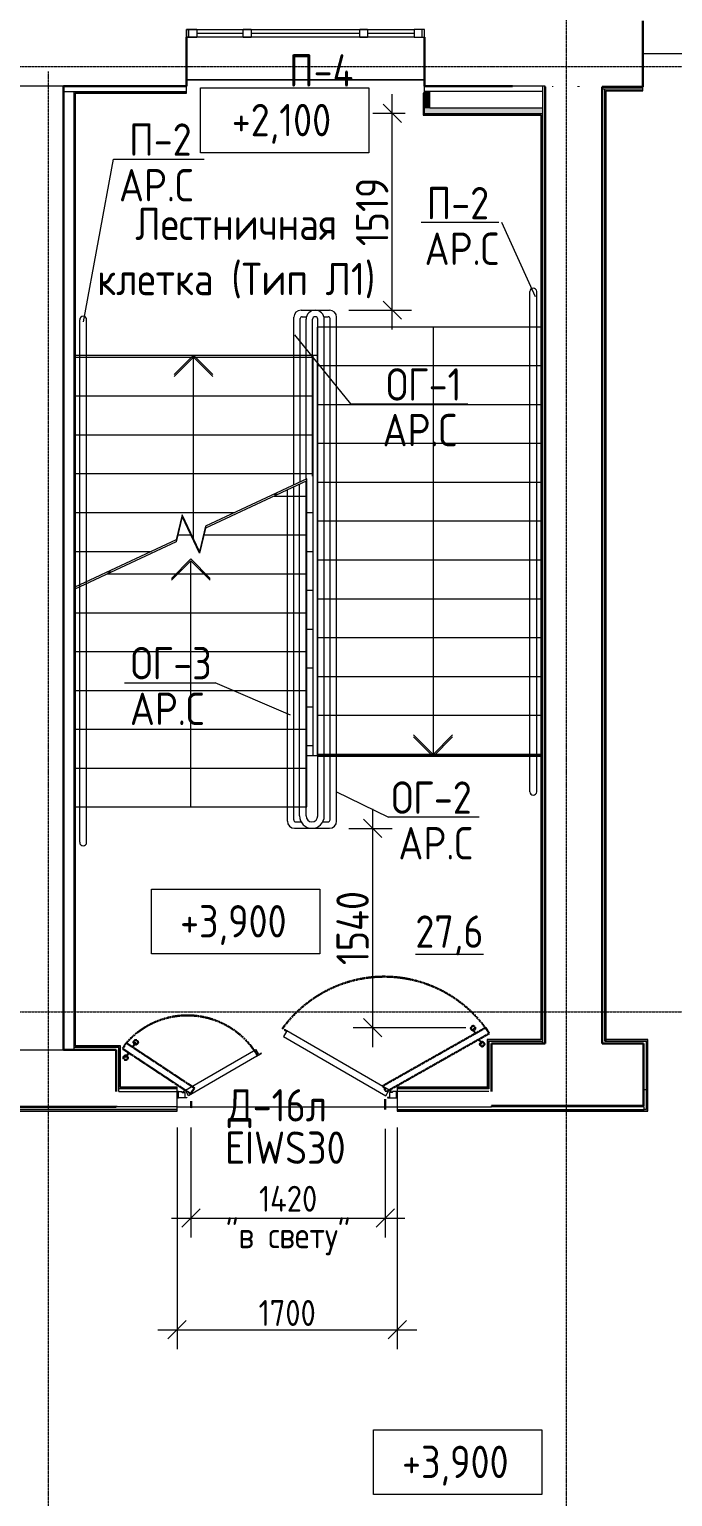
# Model space of a CAD drawing. Header units: millimetres. Extents: x -25149 to 64359, y -29707 to 46678.
# Drawn here: x 41701 to 46668, y 9202 to 20531 of the extents above; entities that cross this region are included whole.
import ezdxf

# ---------------------------------------------------------------- set-up
doc = ezdxf.new("R2010")
doc.units = ezdxf.units.MM
doc.linetypes.add('ADSK_Линия сетки', pattern=[25, 20, -2.5, 0, -2.5])
doc.linetypes.add('ADSK_Штриховая_ш3 п1_5', pattern=[4.5, 3, -1.5])
for name, color, linetype, lineweight in [('_ Окна', 7, 'Continuous', 9), ('Аннотация', 7, 'Continuous', 9), ('Двери', 7, 'Continuous', 9), ('Лестницы', 7, 'Continuous', 9), ('Марки дверей', 7, 'Continuous', 20), ('Марки окон', 7, 'Continuous', 20), ('Марки помещений', 7, 'Continuous', 20), ('Окна', 7, 'Continuous', 9), ('Оси', 7, 'Continuous', 9), ('Отметки', 7, 'Continuous', 9), ('Перекрытие', 7, 'Continuous', 18), ('Размеры', 7, 'Continuous', 5), ('Стены внутренние', 7, 'Continuous', 18), ('Стены несущие', 7, 'Continuous', 30), ('Стены отделка', 7, 'Continuous', 30), ('Стены перегородки', 7, 'Continuous', 30), ('Стены штриховка', 7, 'Continuous', 9), ('Стрелки вверх', 7, 'Continuous', 18)]:
    doc.layers.add(name, color=color, linetype=linetype, lineweight=lineweight)
doc.layers.add('Линии', color=7, linetype='Continuous', lineweight=9, true_color=0x00a600)
doc.styles.add('GOST Common_1', font='GOST_Common.ttf', dxfattribs={"width": 0.9, "height": 250})
doc.styles.add('GOST Common_2', font='GOST_Common.ttf', dxfattribs={"width": 0.9, "height": 250})
doc.styles.add('GOST Common_6', font='GOST_Common.ttf', dxfattribs={"width": 0.9, "height": 200})
doc.dimstyles.new('ADSK_Основной_2_5_мм_Округление_до_1_мм', dxfattribs={"dimscale": 304.8, "dimtxt": 251.428749, "dimasz": 0.463911, "dimexe": 0.492126, "dimexo": 0.492126, "dimgap": 0.098425, "dimtad": 1, "dimdec": 0, "dimdsep": 46, "dimtxsty": 'GOST Common_1', "dimblk1": 'OBLIQUE', "dimblk2": 'OBLIQUE', "dimsah": 1, "dimcen": 0.09, "dimdle": 0.492126, "dimazin": 2, "dimtfac": 1, "dimtdec": 4, "dimtix": 1, "dimtmove": 0, "dimatfit": 3, "dimfxl": 1, "dimtvp": 1, "dimtolj": 1, "dimtzin": 0, "dimlwd": 20, "dimlwe": 20, "dimarcsym": 2})
doc.dimstyles.new('ADSK_Основной_2_мм', dxfattribs={"dimscale": 304.8, "dimtxt": 201.142999, "dimasz": 0.463911, "dimexe": 0.492126, "dimexo": 0.492126, "dimgap": 0.098425, "dimtad": 1, "dimrnd": 0.01, "dimdsep": 46, "dimtxsty": 'GOST Common_6', "dimblk1": 'OBLIQUE', "dimblk2": 'OBLIQUE', "dimsah": 1, "dimcen": 0.09, "dimdle": 0.492126, "dimazin": 2, "dimtfac": 1, "dimtdec": 4, "dimtix": 1, "dimtmove": 0, "dimatfit": 3, "dimfxl": 1, "dimtvp": 1, "dimtolj": 1, "dimtzin": 0, "dimlwd": 20, "dimlwe": 20, "dimarcsym": 2})

# ---------------------------------------------------------------- blocks, each defined once
blk = doc.blocks.new('dver-dpo-230 _1_ - 1700х2300Н ост алюм EIWS30 Д-16л-3687090-План 2-го этажа')
at = {"layer": 'Двери'}
for p, q in [((-6, 523), (-29, 484)), ((-29, 484), (762, 27)), ((-21, 537), (-24, 533)), ((-24, 533), (-6, 523)), ((804, 60), (-21, 537)), ((-804, 60), (-241, 385)), ((-241, 385), (-239, 381)), ((-219, 346), (-239, 381)), ((-234, 332), (-199, 352)), ((-202, 356), (-219, 346)), ((-199, 352), (-202, 356)), ((-234, 332), (-762, 27)), ((-850, 10), (-850, 60)), ((-850, 60), (-814, 60)), ((-840, 60), (-850, 60)), ((-850, 60), (-850, 10)), ((-774, 10), (-850, 10)), ((-850, 10), (-840, 10)), ((-840, 10), (-840, 60)), ((-814, 60), (-814, 55)), ((-811, 52), (-790, 52)), ((-802, 56), (-804, 60)), ((-784, 66), (-802, 56)), ((-790, 52), (-790, 17)), ((-787, 14), (-774, 14)), ((-762, 27), (-784, 66)), ((-774, 14), (-774, 10)), ((762, 27), (784, 66)), ((774, 14), (774, 10)), ((787, 14), (774, 14)), ((774, 10), (850, 10)), ((784, 66), (802, 56)), ((790, 52), (790, 17)), ((811, 52), (790, 52)), ((802, 56), (804, 60)), ((814, 60), (814, 55)), ((850, 60), (814, 60)), ((850, 60), (840, 60)), ((840, 60), (840, 10)), ((840, 10), (850, 10)), ((850, 10), (850, 60)), ((850, 10), (850, 60))]:
    blk.add_line(p, q, dxfattribs=at)
for centre, radius, start, end in [((-811, 55), 2.52, 180, 270), ((-787, 17), 2.5, 180, 270), ((787, 17), 2.5, 270, 360), ((811, 55), 2.52, 270, 0)]:
    blk.add_arc(centre, radius, start, end, dxfattribs=at)
blk = doc.blocks.new('окно трехпол с фрамугой - 1840х2380 и 2390 _h___нов_ ОК-38-4571192-План 2-го этажа')
at = {"layer": '_ Окна', "lineweight": 18}
for p, q in [((-920, 75), (-920, 135)), ((-920, 135), (-840, 135)), ((-840, 135), (-840, 75)), ((-480, 75), (-480, 135)), ((-480, 135), (-420, 135)), ((-420, 135), (-420, 75)), ((420, 75), (420, 135)), ((420, 135), (480, 135)), ((480, 135), (480, 75)), ((840, 135), (840, 75)), ((920, 135), (840, 135)), ((920, 75), (920, 135)), ((-840, 75), (-920, 75)), ((-420, 75), (-480, 75)), ((480, 75), (420, 75)), ((840, 75), (920, 75))]:
    blk.add_line(p, q, dxfattribs=at)
at = {"layer": '_ Окна'}
for p, q in [((-900, 75), (-900, 135)), ((900, 75), (900, 135)), ((-840, 105), (-480, 105)), ((-420, 105), (420, 105)), ((480, 105), (840, 105))]:
    blk.add_line(p, q, dxfattribs=at)
at = {"layer": 'Окна'}
for p, q in [((-920, 135), (-920, 75)), ((-840, 135), (-920, 135)), ((-840, 135), (-480, 135)), ((-420, 135), (-480, 135)), ((-420, 135), (420, 135)), ((480, 135), (420, 135)), ((480, 135), (840, 135)), ((920, 135), (840, 135)), ((920, 75), (920, 135)), ((-920, 75), (-840, 75)), ((-480, 75), (-840, 75)), ((-480, 75), (-420, 75)), ((420, 75), (-420, 75)), ((420, 75), (480, 75)), ((840, 75), (480, 75)), ((840, 75), (920, 75))]:
    blk.add_line(p, q, dxfattribs=at)
blk = doc.blocks.new('Высотные отметки - Рамка-12095-План 2-го этажа')
at = {"layer": 'Аннотация', "lineweight": 20}
for p, q in [((-6.5, 0), (-6.5, 5)), ((-6.5, 5), (6.5, 5)), ((6.5, 5), (6.5, 0)), ((6.5, 0), (-6.5, 0))]:
    blk.add_line(p, q, dxfattribs=at)
blk = doc.blocks.new('_Oblique')
at = {"color": 0, "linetype": 'ByBlock', "lineweight": -2}
blk.add_line((-0.5, -0.5), (0.5, 0.5), dxfattribs=at)
blk = doc.blocks.new('DIMBLOCK36-План 2-го этажа')
at = {"layer": 'Defpoints', "color": 0, "transparency": 16777216}
for p in [(42842, 12201), (44542, 12201), (44542, 10490)]:
    blk.add_point(p, dxfattribs=at)
at = {"layer": 'Размеры', "color": 0, "transparency": 16777216}
for p, q in [((42842, 12051), (42842, 10340)), ((44542, 12051), (44542, 10340)), ((42692, 10490), (44692, 10490))]:
    blk.add_line(p, q, dxfattribs=at)
at = {"layer": 'Размеры', "color": 0, "transparency": 16777216, "xscale": 141.4, "yscale": 141.4, "zscale": 141.4, "rotation": 180}
blk.add_blockref('_Oblique', (42842, 10490), dxfattribs=at)
at = {"layer": 'Размеры', "color": 0, "transparency": 16777216, "xscale": 141.4, "yscale": 141.4, "zscale": 141.4}
blk.add_blockref('_Oblique', (44542, 10490), dxfattribs=at)
at = {"layer": 'Размеры', "color": 0, "transparency": 16777216, "insert": (43692, 10620), "char_height": 200, "width": 560.47, "attachment_point": 5, "style": 'GOST Common_6'}
blk.add_mtext('\\A1;1700', dxfattribs=at)
blk = doc.blocks.new('DIMBLOCK46-План 2-го этажа')
at = {"layer": 'Defpoints', "color": 0, "transparency": 16777216}
for p in [(42949, 12201), (44449, 12191), (44449, 11353)]:
    blk.add_point(p, dxfattribs=at)
at = {"layer": 'Размеры', "color": 0, "transparency": 16777216}
for p, q in [((42949, 12051), (42949, 11203)), ((44449, 12041), (44449, 11203)), ((42799, 11353), (44599, 11353))]:
    blk.add_line(p, q, dxfattribs=at)
at = {"layer": 'Размеры', "color": 0, "transparency": 16777216, "xscale": 141.4, "yscale": 141.4, "zscale": 141.4, "rotation": 180}
blk.add_blockref('_Oblique', (42949, 11353), dxfattribs=at)
at = {"layer": 'Размеры', "color": 0, "transparency": 16777216, "xscale": 141.4, "yscale": 141.4, "zscale": 141.4}
blk.add_blockref('_Oblique', (44449, 11353), dxfattribs=at)
at = {"layer": 'Размеры', "color": 0, "transparency": 16777216, "char_height": 200, "width": 1251.86, "attachment_point": 5, "style": 'GOST Common_6'}
for s, insert in [('\\A1;1420\u200e', (43699, 11502)), ('\\A1;"в свету"', (43699, 11193))]:
    blk.add_mtext(s, dxfattribs=dict(at, insert=insert))
blk = doc.blocks.new('DIMBLOCK48-План 2-го этажа')
at = {"layer": 'Defpoints', "color": 0, "transparency": 16777216}
for p in [(44019, 14362), (44352, 14362), (45222, 12822)]:
    blk.add_point(p, dxfattribs=at)
at = {"layer": 'Размеры', "color": 0, "transparency": 16777216}
for p, q in [((44352, 12672), (44352, 14512)), ((44169, 14362), (44502, 14362)), ((45072, 12822), (44202, 12822))]:
    blk.add_line(p, q, dxfattribs=at)
at = {"layer": 'Размеры', "color": 0, "transparency": 16777216, "xscale": 141.4, "yscale": 141.4, "zscale": 141.4}
for p, rotation in [((44352, 14362), 90), ((44352, 12822), 270)]:
    blk.add_blockref('_Oblique', p, dxfattribs=dict(at, rotation=rotation))
at = {"layer": 'Размеры', "color": 0, "transparency": 16777216, "insert": (44197, 13592), "char_height": 250, "width": 726.16, "attachment_point": 5, "rotation": 90, "style": 'GOST Common_1'}
blk.add_mtext('\\A1;1540', dxfattribs=at)
blk = doc.blocks.new('ADSK_Аннотация_Текст_сВыноской - Текст с выноской 2-3161909-План 2-го этажа')
at = {"layer": 'Аннотация', "lineweight": 20}
blk.add_line((-3.5, 0), (3.5, 0), dxfattribs=at)
blk = doc.blocks.new('ADSK_Аннотация_Текст_сВыноской - Текст с выноской 2-3308182-План 2-го этажа')
at = {"layer": 'Аннотация', "lineweight": 20}
blk.add_line((-3, 0), (3, 0), dxfattribs=at)
blk = doc.blocks.new('ADSK_Аннотация_Текст_сВыноской - Текст с выноской 2-3166239-План 2-го этажа')
at = {"layer": 'Аннотация', "lineweight": 20}
blk.add_line((-3.5, 0), (3.5, 0), dxfattribs=at)
blk = doc.blocks.new('DIMBLOCK50-План 2-го этажа')
at = {"layer": 'Defpoints', "color": 0, "transparency": 16777216}
for p in [(44503, 19882), (44753, 19882), (44019, 18363)]:
    blk.add_point(p, dxfattribs=at)
at = {"layer": 'Размеры', "color": 0, "transparency": 16777216}
for p, q in [((44503, 18213), (44503, 20032)), ((44603, 19882), (44353, 19882)), ((44169, 18363), (44653, 18363))]:
    blk.add_line(p, q, dxfattribs=at)
at = {"layer": 'Размеры', "color": 0, "transparency": 16777216, "xscale": 141.4, "yscale": 141.4, "zscale": 141.4}
for p, rotation in [((44503, 19882), 90), ((44503, 18363), 270)]:
    blk.add_blockref('_Oblique', p, dxfattribs=dict(at, rotation=rotation))
at = {"layer": 'Размеры', "color": 0, "transparency": 16777216, "insert": (44348, 19122), "char_height": 250, "width": 644.34, "attachment_point": 5, "rotation": 90, "style": 'GOST Common_1'}
blk.add_mtext('\\A1;1519', dxfattribs=at)

msp = doc.modelspace()

# ---------------------------------------------------------------- hatches: boundary and pattern name
at = {"layer": 'Стены внутренние'}
for points in [[(44753.22, 19921.818), (44793.22, 19921.818), (44793.22, 20051.318), (44753.22, 20051.318)], [(45199.996, 19881.818), (45663.189, 19881.818), (45663.189, 19921.818), (44753.22, 19921.818), (44753.22, 19881.818)]]:
    msp.add_hatch(color=256, dxfattribs=at).paths.add_polyline_path(points)

# ---------------------------------------------------------------- linework, layer by layer
at = {"layer": 'Аннотация', "lineweight": 20}
for p, q in [((42118.223, 18274.209), (42351.664, 19529.69)), ((45609.862, 18466.647), (45350.172, 19038.961)), ((43748.908, 18171.493), (44181.154, 17638.961)), ((44181.154, 17638.961), (44386.276, 17638.961)), ((43718.495, 15235.33), (43135.733, 15486.85)), ((44066.658, 14647.081), (44474.066, 14448.963))]:
    msp.add_line(p, q, dxfattribs=at)
at = {"layer": 'Лестницы'}
for p, q in [((44753.22, 20138.57), (42913.22, 20138.57)), ((45743.189, 20088.15), (45743.189, 20091.318)), ((45651.189, 18232.81), (43923.189, 18232.81)), ((43923.189, 18232.81), (43923.189, 17932.81)), ((45651.189, 18232.81), (43923.189, 18232.81)), ((42057, 18015.763), (43892.576, 18015.763)), ((42057, 18015.763), (43892.576, 18015.763)), ((43892.576, 18015.763), (43923.189, 18015.763)), ((43892.576, 18000.763), (43892.576, 18015.763)), ((42057, 18000.763), (43892.576, 18000.763)), ((43892.576, 17700.763), (43892.576, 18000.763)), ((43923.189, 17932.81), (43923.189, 17632.81)), ((45651.189, 17932.81), (43923.189, 17932.81)), ((45651.189, 17932.81), (43923.189, 17932.81)), ((42057, 17700.763), (43892.576, 17700.763)), ((42057, 17700.763), (43892.576, 17700.763)), ((43892.576, 17400.763), (43892.576, 17700.763)), ((43923.189, 17632.81), (43923.189, 17332.81)), ((45651.189, 17632.81), (43923.189, 17632.81)), ((45651.189, 17632.81), (43923.189, 17632.81)), ((42057, 17400.763), (43892.576, 17400.763)), ((42057, 17400.763), (43892.576, 17400.763)), ((43892.576, 17100.763), (43892.576, 17400.763)), ((43923.189, 17332.81), (43923.189, 17032.81)), ((45651.189, 17332.81), (43923.189, 17332.81)), ((45651.189, 17332.81), (43923.189, 17332.81)), ((42057, 17100.763), (43892.576, 17100.763)), ((42057, 17100.763), (43892.576, 17100.763)), ((43842.576, 17059.664), (43060.865, 16695.146)), ((43842.576, 17044.664), (43060.865, 16680.146)), ((43842.576, 17044.664), (43842.576, 17059.664)), ((43842.576, 16927.319), (43842.576, 17044.664)), ((43892.576, 16800.763), (43892.576, 17100.763)), ((43923.189, 17032.81), (43923.189, 16732.81)), ((45651.189, 17032.81), (43923.189, 17032.81)), ((45651.189, 17032.81), (43923.189, 17032.81)), ((43590.928, 16942.319), (43623.096, 16942.319)), ((43590.928, 16942.319), (43623.096, 16942.319)), ((43590.928, 16927.319), (43842.576, 16927.319)), ((43590.928, 16927.319), (43842.576, 16927.319)), ((43842.576, 16627.319), (43842.576, 16927.319)), ((42057, 16800.763), (43287.362, 16800.763)), ((42057, 16800.763), (43287.362, 16800.763)), ((42881.542, 16783.929), (42834.288, 16589.491)), ((42881.542, 16768.929), (42834.288, 16574.491)), ((43013.61, 16500.708), (42881.542, 16783.929)), ((43013.61, 16485.708), (42881.542, 16768.929)), ((43842.576, 16800.763), (43892.576, 16800.763)), ((43842.576, 16800.763), (43892.576, 16800.763)), ((43892.576, 16500.763), (43892.576, 16800.763)), ((43060.865, 16695.146), (43013.61, 16500.708)), ((43060.865, 16680.146), (43013.61, 16485.708)), ((43923.189, 16732.81), (43923.189, 16432.81)), ((45651.189, 16732.81), (43923.189, 16732.81)), ((45651.189, 16732.81), (43923.189, 16732.81)), ((42834.288, 16589.491), (42052.576, 16224.973)), ((42834.288, 16574.491), (42052.576, 16209.973)), ((42847.126, 16642.319), (42850.772, 16642.319)), ((42847.126, 16642.319), (42850.772, 16642.319)), ((42847.126, 16627.319), (42947.576, 16627.319)), ((42847.126, 16627.319), (42947.576, 16627.319)), ((42940.582, 16642.319), (42947.576, 16642.319)), ((42940.582, 16642.319), (42947.576, 16642.319)), ((43048.026, 16642.319), (43051.671, 16642.319)), ((43048.026, 16642.319), (43051.671, 16642.319)), ((43048.026, 16627.319), (43842.576, 16627.319)), ((43048.026, 16627.319), (43842.576, 16627.319)), ((43842.576, 16327.319), (43842.576, 16627.319)), ((42057, 16500.763), (42644.01, 16500.763)), ((42057, 16500.763), (42644.01, 16500.763)), ((43842.576, 16500.763), (43892.576, 16500.763)), ((43842.576, 16500.763), (43892.576, 16500.763)), ((43892.576, 16200.763), (43892.576, 16500.763)), ((43923.189, 16432.81), (43923.189, 16132.81)), ((45651.189, 16432.81), (43923.189, 16432.81)), ((45651.189, 16432.81), (43923.189, 16432.81)), ((42304.224, 16342.319), (42336.392, 16342.319)), ((42304.224, 16342.319), (42336.392, 16342.319)), ((42304.224, 16327.319), (43842.576, 16327.319)), ((42304.224, 16327.319), (43842.576, 16327.319)), ((43842.576, 16027.319), (43842.576, 16327.319)), ((43842.576, 16200.763), (43892.576, 16200.763)), ((43842.576, 16200.763), (43892.576, 16200.763)), ((43892.576, 15900.763), (43892.576, 16200.763)), ((43923.189, 16132.81), (43923.189, 15832.81)), ((45651.189, 16132.81), (43923.189, 16132.81)), ((45651.189, 16132.81), (43923.189, 16132.81)), ((42057, 16027.319), (43842.576, 16027.319)), ((42057, 16027.319), (43842.576, 16027.319)), ((43842.576, 15727.319), (43842.576, 16027.319)), ((43842.576, 15900.763), (43892.576, 15900.763)), ((43842.576, 15900.763), (43892.576, 15900.763)), ((43892.576, 15600.763), (43892.576, 15900.763)), ((43923.189, 15832.81), (43923.189, 15532.81)), ((45651.189, 15832.81), (43923.189, 15832.81)), ((45651.189, 15832.81), (43923.189, 15832.81)), ((42057, 15727.319), (43842.576, 15727.319)), ((42057, 15727.319), (43842.576, 15727.319)), ((43842.576, 15427.319), (43842.576, 15727.319)), ((43842.576, 15600.763), (43892.576, 15600.763)), ((43842.576, 15600.763), (43892.576, 15600.763)), ((43892.576, 15300.763), (43892.576, 15600.763)), ((43923.189, 15532.81), (43923.189, 15232.81)), ((45651.189, 15532.81), (43923.189, 15532.81)), ((45651.189, 15532.81), (43923.189, 15532.81)), ((42057, 15427.319), (43842.576, 15427.319)), ((42057, 15427.319), (43842.576, 15427.319)), ((43842.576, 15127.319), (43842.576, 15427.319)), ((43842.576, 15300.763), (43892.576, 15300.763)), ((43842.576, 15300.763), (43892.576, 15300.763)), ((43892.576, 15000.763), (43892.576, 15300.763)), ((43923.189, 15232.81), (43923.189, 14932.81)), ((45651.189, 15232.81), (43923.189, 15232.81)), ((45651.189, 15232.81), (43923.189, 15232.81)), ((42057, 15127.319), (43842.576, 15127.319)), ((42057, 15127.319), (43842.576, 15127.319)), ((43842.576, 14827.319), (43842.576, 15127.319)), ((43842.576, 15000.763), (43892.576, 15000.763)), ((43842.576, 15000.763), (43892.576, 15000.763)), ((43892.576, 14922.81), (43892.576, 15000.763)), ((43923.189, 14932.81), (43923.189, 14922.81)), ((45651.189, 14932.81), (43923.189, 14932.81)), ((45651.189, 14917.81), (43923.189, 14917.81)), ((42057, 14827.319), (43842.576, 14827.319)), ((42057, 14827.319), (43842.576, 14827.319)), ((43842.576, 14527.319), (43842.576, 14827.319)), ((42057, 14527.319), (43842.576, 14527.319)), ((42057, 14527.319), (43842.576, 14527.319))]:
    msp.add_line(p, q, dxfattribs=at)
at = {"layer": 'Линии', "color": 7}
for p, q in [((45564.599, 14644.604), (45564.599, 18506.015)), ((45618.188, 14644.604), (45618.188, 18506.015)), ((43798.589, 18362.809), (44018.589, 18362.809)), ((42090, 14254.113), (42090, 18288.969)), ((42143.589, 14254.113), (42143.589, 18288.969)), ((43743.589, 17012.809), (43743.589, 18307.809)), ((43792.576, 17037.809), (43792.576, 18297.809)), ((43807.576, 18312.809), (43840.573, 18312.809)), ((43975.192, 18312.809), (44008.189, 18312.809)), ((44023.189, 14427.317), (44023.189, 18297.809)), ((44073.589, 14417.317), (44073.589, 18307.809)), ((43742.576, 14427.317), (43742.576, 16997.317)), ((43693.589, 14417.317), (43693.589, 16975.37)), ((43757.576, 14412.317), (43799.034, 14412.317)), ((43966.731, 14412.317), (44008.189, 14412.317)), ((43748.589, 14362.317), (44018.589, 14362.317))]:
    msp.add_line(p, q, dxfattribs=at)
at = {"layer": 'Линии', "color": 7, "lineweight": 18}
for p, q in [((43837.576, 17057.386), (43837.576, 18292.503)), ((43887.576, 17080.701), (43887.576, 18292.503)), ((43928.189, 14457.623), (43928.189, 18292.503)), ((43978.189, 14457.623), (43978.189, 18292.503)), ((43787.576, 14457.623), (43787.576, 17017.623)), ((43837.576, 14457.623), (43837.576, 17042.623))]:
    msp.add_line(p, q, dxfattribs=at)
at = {"layer": 'Линии', "color": 7, "linetype": 'ADSK_Штриховая_ш3 п1_5', "lineweight": 30}
for p, q in [((44430.585, 12373.969), (45224.593, 12823.36)), ((45145.03, 12777.753), (45127.491, 12819.194)), ((45224.593, 12823.36), (45251.33, 12777.592)), ((42449.569, 12704.923), (42420.314, 12660.728)), ((42975.554, 12356.743), (42449.569, 12704.923)), ((42498.279, 12672.678), (42523.118, 12710.202)), ((45251.33, 12777.592), (44456.691, 12327.844)), ((45170.889, 12732.064), (45197.389, 12695.695)), ((42420.314, 12660.728), (42945.694, 12312.949)), ((42469.025, 12628.484), (42444.185, 12590.96)), ((42945.694, 12312.949), (42975.554, 12356.743)), ((44456.691, 12327.844), (44430.585, 12373.969)), ((42949.492, 12256.171), (42949.492, 12200.656)), ((44449.492, 12270.656), (44449.492, 12190.656))]:
    msp.add_line(p, q, dxfattribs=at)
for centre in [(45127.491, 12819.194), (42523.118, 12710.202), (45197.389, 12695.695), (42444.185, 12590.96)]:
    msp.add_circle(centre, 17, dxfattribs=at)
at = {"layer": 'Линии', "color": 7}
for centre, radius, start, end in [((45591.394, 18506.015), 26.795, 0, 180), ((43798.589, 18307.809), 55, 90, 180), ((43907.882, 18292.503), 70.306, 0, 180), ((44018.589, 18307.809), 55, 0, 90), ((42116.795, 18288.969), 26.795, 0, 180), ((43807.576, 18297.809), 15, 90, 180), ((43907.882, 18292.503), 20.306, 0, 180), ((44008.189, 18297.809), 15, 0, 90), ((45591.394, 14644.604), 26.795, 180, 0), ((43748.589, 14417.317), 55, 180, 270), ((43757.576, 14427.317), 15, 180, 270), ((43882.882, 14457.623), 95.306, 180, 0), ((43882.882, 14457.623), 45.306, 180, 0), ((44008.189, 14427.317), 15, 270, 0), ((44018.589, 14417.317), 55, 270, 0), ((42116.795, 14254.113), 26.795, 180, 0)]:
    msp.add_arc(centre, radius, start, end, dxfattribs=at)
at = {"layer": 'Линии', "color": 7, "linetype": 'ADSK_Штриховая_ш3 п1_5', "lineweight": 30}
for centre, radius, start, end in [((44441.064, 12246.831), 970.087, 33.5518027, 144.3447713), ((42921.001, 12289.47), 628.37, 30.2405099, 138.6116452)]:
    msp.add_arc(centre, radius, start, end, dxfattribs=at)
at = {"layer": 'Оси', "color": 252, "linetype": 'ADSK_Линия сетки'}
for p, q in [((45849.565, -5029.374), (45849.565, 42991.845)), ((-10114.729, 20245), (56004.853, 20245)), ((41849.565, -5029.374), (41849.565, 20205)), ((-10114.729, 12945), (56004.853, 12945))]:
    msp.add_line(p, q, dxfattribs=at)
at = {"layer": 'Перекрытие'}
for p, q in [((48437.5, 20343.15), (46437.5, 20343.15)), ((45651.189, 14922.81), (43842.576, 14922.81)), ((42842.063, 12210.656), (44542.063, 12210.656)), ((46443.396, 12219.671), (46443.396, 12210.656))]:
    msp.add_line(p, q, dxfattribs=at)
at = {"layer": 'Стены внутренние'}
msp.add_line((44753.22, 20141.318), (42913.22, 20141.318), dxfattribs=at)
at = {"layer": 'Стены несущие'}
for p, q in [((46437.5, 20088.15), (46437.5, 20598.15)), ((42913.22, 20091.318), (42913.22, 20471.318)), ((44753.22, 20471.318), (44753.22, 20091.318)), ((41965, 12650.656), (41965, 20091.318)), ((41965, 20091.318), (42913.22, 20091.318)), ((45431.854, 20091.318), (44753.22, 20091.318)), ((45683.189, 20088.15), (45683.189, 12699.671)), ((45941.854, 20091.318), (45941.854, 20088.15)), ((46123.189, 20088.15), (46437.5, 20088.15)), ((46123.189, 12699.671), (46123.189, 20088.15)), ((45683.189, 12699.671), (45268.396, 12699.671)), ((45268.396, 12699.671), (45268.396, 12330.656)), ((46443.396, 12699.671), (46123.189, 12699.671)), ((46443.396, 12219.671), (46443.396, 12699.671)), ((42372.063, 12650.656), (41965, 12650.656)), ((42372.063, 12330.656), (42372.063, 12650.656)), ((39844.565, 12210.656), (42372.063, 12210.656)), ((42372.063, 12210.656), (42372.063, 12220.656)), ((45268.396, 12219.671), (46443.396, 12219.671))]:
    msp.add_line(p, q, dxfattribs=at)
at = {"layer": 'Стены отделка', "lineweight": 9}
for p, q in [((42913.22, 20039.318), (42913.22, 20091.318)), ((44753.22, 19881.818), (44753.22, 20091.318)), ((45663.189, 20091.318), (45431.854, 20091.318)), ((45683.189, 20091.318), (45663.189, 20091.318)), ((45663.189, 20091.318), (45663.189, 12699.671)), ((45683.189, 20088.15), (45683.189, 20091.318)), ((46153.189, 20068.15), (46123.189, 20068.15)), ((46155.189, 12719.671), (46155.189, 20056.15)), ((46155.189, 20056.15), (46437.5, 20056.15)), ((46437.5, 20056.15), (46437.5, 20088.15)), ((41965, 20051.318), (42045, 20051.318)), ((42045, 20051.318), (42045, 12650.656)), ((42057, 20039.318), (42913.22, 20039.318)), ((42057, 12682.656), (42057, 20039.318)), ((44753.22, 20039.318), (44741.22, 20039.318)), ((44741.22, 20039.318), (44741.22, 19871.818)), ((45663.189, 20051.318), (44753.22, 20051.318)), ((44793.22, 19921.818), (44793.22, 20051.318)), ((44743.22, 19869.818), (45651.189, 19869.818)), ((44753.22, 19881.818), (45663.189, 19881.818)), ((45663.189, 19921.818), (44793.22, 19921.818)), ((45651.189, 19869.818), (45651.189, 12731.671)), ((42045, 16139.957), (42057, 16139.957)), ((42057, 14537.988), (42045, 14537.988)), ((45236.396, 12729.671), (45236.396, 12362.656)), ((45651.189, 12731.671), (45238.396, 12731.671)), ((45248.396, 12719.671), (45248.396, 12350.656)), ((45248.396, 12719.671), (45663.189, 12719.671)), ((45663.189, 12699.671), (45663.189, 12719.671)), ((46123.189, 12700), (46143.189, 12700)), ((46475.396, 12731.671), (46143.189, 12731.671)), ((46143.189, 12700), (46143.189, 12699.671)), ((46155.189, 12719.671), (46463.396, 12719.671)), ((46463.396, 12719.671), (46463.396, 12190.656)), ((46475.396, 12180.656), (46475.396, 12729.671)), ((42392.063, 12670.656), (42045, 12670.656)), ((42402.063, 12682.656), (42057, 12682.656)), ((42392.063, 12330.656), (42392.063, 12670.656)), ((42404.063, 12362.656), (42404.063, 12680.656)), ((42802.063, 12350.656), (42392.063, 12350.656)), ((42842.063, 12362.656), (42404.063, 12362.656)), ((42842.063, 12330.656), (42842.063, 12362.656)), ((44542.063, 12362.656), (44542.063, 12330.656)), ((45236.396, 12362.656), (44542.063, 12362.656)), ((45248.396, 12350.656), (44542.063, 12350.656)), ((46443.396, 12345.656), (46463.396, 12345.656)), ((39844.565, 12178.656), (42842.063, 12178.656)), ((42842.063, 12190.656), (42802.063, 12190.656)), ((42842.063, 12178.656), (42842.063, 12210.656)), ((44542.063, 12210.656), (44542.063, 12178.656)), ((44542.063, 12178.656), (46473.396, 12178.656)), ((46447.063, 12210.656), (45268.396, 12210.656)), ((46447.063, 12190.656), (46447.063, 12210.656)), ((46463.396, 12190.656), (46447.063, 12190.656))]:
    msp.add_line(p, q, dxfattribs=at)
at = {"layer": 'Стены перегородки', "lineweight": 18}
for p, q in [((42392.063, 12330.656), (42842.063, 12330.656)), ((42842.063, 12210.656), (42842.063, 12330.656)), ((44542.063, 12330.656), (44542.063, 12210.656)), ((45248.396, 12330.656), (44542.063, 12330.656)), ((42842.063, 12210.656), (42372.063, 12210.656)), ((44542.063, 12210.656), (45268.396, 12210.656)), ((45268.396, 12210.656), (45268.396, 12220.656))]:
    msp.add_line(p, q, dxfattribs=at)
at = {"layer": 'Стены штриховка'}
for p, q in [((41965, 20091.318), (41585, 20091.318)), ((46143.189, 12719.671), (46143.189, 20068.15)), ((46437.5, 20068.15), (46153.189, 20068.15)), ((46153.189, 12719.671), (46153.189, 20058.15)), ((46153.189, 20058.15), (46437.5, 20058.15)), ((42045, 20051.318), (42913.22, 20051.318)), ((42055, 20041.318), (42913.22, 20041.318)), ((42055, 12680.656), (42055, 20041.318)), ((44743.22, 20039.318), (44743.22, 19869.818)), ((44741.22, 19871.818), (45653.189, 19871.818)), ((44741.22, 19871.818), (44741.22, 19869.818)), ((44741.22, 19869.818), (44743.22, 19869.818)), ((45653.189, 19871.818), (45653.189, 12729.671)), ((45238.396, 12731.671), (45236.396, 12731.671)), ((45236.396, 12731.671), (45236.396, 12729.671)), ((45653.189, 12729.671), (45236.396, 12729.671)), ((45238.396, 12731.671), (45238.396, 12350.656)), ((46475.396, 12729.671), (46143.189, 12729.671)), ((46143.189, 12719.671), (46155.189, 12719.671)), ((46473.396, 12178.656), (46473.396, 12731.671)), ((46475.396, 12729.671), (46475.396, 12731.671)), ((41585, 12650.656), (41965, 12650.656)), ((42404.063, 12680.656), (42055, 12680.656)), ((42402.063, 12360.656), (42402.063, 12682.656)), ((42404.063, 12682.656), (42402.063, 12682.656)), ((42404.063, 12680.656), (42404.063, 12682.656)), ((42842.063, 12360.656), (42402.063, 12360.656)), ((42842.063, 12350.656), (42802.063, 12350.656)), ((45236.396, 12360.656), (44542.063, 12360.656)), ((45236.396, 12350.656), (45236.396, 12360.656)), ((42802.063, 12190.656), (39844.565, 12190.656)), ((39844.565, 12180.656), (42842.063, 12180.656)), ((44542.063, 12190.656), (46447.063, 12190.656)), ((44542.063, 12180.656), (46475.396, 12180.656)), ((46473.396, 12178.656), (46475.396, 12178.656)), ((46475.396, 12178.656), (46475.396, 12180.656))]:
    msp.add_line(p, q, dxfattribs=at)
at = {"layer": 'Стрелки вверх'}
for p, q in [((44818.189, 18232.81), (44818.189, 17932.81)), ((42968.788, 18015.763), (42818.788, 17865.763)), ((42968.788, 18000.763), (42968.788, 18015.763)), ((42968.788, 18015.763), (43118.788, 17865.763)), ((42968.788, 18000.763), (42818.788, 17850.763)), ((42968.788, 17700.763), (42968.788, 18000.763)), ((42968.788, 18000.763), (43118.788, 17850.763)), ((44818.189, 17932.81), (44818.189, 17632.81)), ((42968.788, 17400.763), (42968.788, 17700.763)), ((44818.189, 17632.81), (44818.189, 17332.81)), ((42968.788, 17100.763), (42968.788, 17400.763)), ((44818.189, 17332.81), (44818.189, 17032.81)), ((42968.788, 16800.763), (42968.788, 17100.763)), ((44818.189, 17032.81), (44818.189, 16732.81)), ((42968.788, 16596.83), (42968.788, 16800.763)), ((44818.189, 16732.81), (44818.189, 16432.81)), ((42947.576, 16442.319), (42797.576, 16292.319)), ((42947.576, 16442.319), (43097.576, 16292.319)), ((44818.189, 16432.81), (44818.189, 16132.81)), ((42947.576, 16427.319), (42797.576, 16277.319)), ((42947.576, 16327.319), (42947.576, 16427.319)), ((42947.576, 16427.319), (43097.576, 16277.319)), ((42947.576, 16027.319), (42947.576, 16327.319)), ((44818.189, 16132.81), (44818.189, 15832.81)), ((42947.576, 15727.319), (42947.576, 16027.319)), ((44818.189, 15832.81), (44818.189, 15532.81)), ((42947.576, 15427.319), (42947.576, 15727.319)), ((44818.189, 15532.81), (44818.189, 15232.81)), ((42947.576, 15127.319), (42947.576, 15427.319)), ((44818.189, 15232.81), (44818.189, 14932.81)), ((42947.576, 14827.319), (42947.576, 15127.319)), ((44818.189, 14932.81), (44668.189, 15082.81)), ((44818.189, 14932.81), (44968.189, 15082.81)), ((44818.189, 14917.81), (44668.189, 15067.81)), ((44818.189, 14917.81), (44968.189, 15067.81)), ((44818.189, 14932.81), (44818.189, 14922.81)), ((42947.576, 14527.319), (42947.576, 14827.319))]:
    msp.add_line(p, q, dxfattribs=at)

# ---------------------------------------------------------------- block references
at = {"layer": 'Аннотация', "lineweight": 20, "xscale": 100, "yscale": 100, "zscale": 100}
for p in [(42701.664, 19529.69), (44736.276, 17638.961), (42785.733, 15486.85)]:
    msp.add_blockref('ADSK_Аннотация_Текст_сВыноской - Текст с выноской 2-3161909-План 2-го этажа', p, dxfattribs=at)
at = {"layer": 'Аннотация', "lineweight": 20, "xscale": 100, "yscale": 100, "zscale": 100, "rotation": 180}
for name, p in [('ADSK_Аннотация_Текст_сВыноской - Текст с выноской 2-3308182-План 2-го этажа', (45026.425, 19038.961)), ('ADSK_Аннотация_Текст_сВыноской - Текст с выноской 2-3166239-План 2-го этажа', (44824.066, 14448.963))]:
    msp.add_blockref(name, p, dxfattribs=at)
at = {"layer": 'Двери'}
msp.add_blockref('dver-dpo-230 _1_ - 1700х2300Н ост алюм EIWS30 Д-16л-3687090-План 2-го этажа', (43692.063, 12270.656), dxfattribs=at)
at = {"layer": 'Окна'}
msp.add_blockref('окно трехпол с фрамугой - 1840х2380 и 2390 _h___нов_ ОК-38-4571192-План 2-го этажа', (43833.22, 20396.318), dxfattribs=at)
at = {"layer": 'Отметки', "lineweight": 20, "xscale": 99.99999999999993, "yscale": 99.99999999999993, "zscale": 99.99999999999993}
for p in [(43671.413, 19578.938), (43293.615, 13392.746), (45007.599, 9218.526)]:
    msp.add_blockref('Высотные отметки - Рамка-12095-План 2-го этажа', p, dxfattribs=at)

# ---------------------------------------------------------------- texts
at = {"layer": 'Аннотация', "char_height": 250, "line_spacing_factor": 1.022766, "style": 'GOST Common_2'}
for s, insert, width, attachment_point in [('\\pxqc,t4.572,9.144,13.716,18.288,22.86,27.432,32.004,36.576,41.148,45.72,50.292,54.864,59.436,64.008,68.58,73.152,77.724,82.296,86.868,91.44,96.012,100.584,105.156,109.728,114.3,118.872,123.444,128.016,132.588,137.16,141.732,146.304;{П-2}', (42712.917, 19680.051), 505.8, 5), ('\\pxqc,t4.572,9.144,13.716,18.288,22.86,27.432,32.004,36.576,41.148,45.72,50.292,54.864,59.436,64.008,68.58,73.152,77.724,82.296,86.868,91.44,96.012,100.584,105.156,109.728,114.3,118.872,123.444,128.016,132.588,137.16,141.732,146.304;{АР.С}', (42681.667, 19452.732), 612.9, 2), ('\\pxqc,t4.572,9.144,13.716,18.288,22.86,27.432,32.004,36.576,41.148,45.72,50.292,54.864,59.436,64.008,68.58,73.152,77.724,82.296,86.868,91.44,96.012,100.584,105.156,109.728,114.3,118.872,123.444,128.016,132.588,137.16,141.732,146.304;{П-2}', (45009.772, 19189.322), 505.8, 5), ('\\pxqc,t4.572,9.144,13.716,18.288,22.86,27.432,32.004,36.576,41.148,45.72,50.292,54.864,59.436,64.008,68.58,73.152,77.724,82.296,86.868,91.44,96.012,100.584,105.156,109.728,114.3,118.872,123.444,128.016,132.588,137.16,141.732,146.304;{АР.С}', (45041.022, 18962.003), 612.9, 2), ('\\pxqc,t4.572,9.144,13.716,18.288,22.86,27.432,32.004,36.576,41.148,45.72,50.292,54.864,59.436,64.008,68.58,73.152,77.724,82.296,86.868,91.44,96.012,100.584,105.156,109.728,114.3,118.872,123.444,128.016,132.588,137.16,141.732,146.304;{ОГ-1}', (44747.079, 17789.322), 619.2, 5), ('\\pxqc,t4.572,9.144,13.716,18.288,22.86,27.432,32.004,36.576,41.148,45.72,50.292,54.864,59.436,64.008,68.58,73.152,77.724,82.296,86.868,91.44,96.012,100.584,105.156,109.728,114.3,118.872,123.444,128.016,132.588,137.16,141.732,146.304;{АР.С}', (44716.279, 17562.003), 612.9, 2), ('\\pxqc,t4.572,9.144,13.716,18.288,22.86,27.432,32.004,36.576,41.148,45.72,50.292,54.864,59.436,64.008,68.58,73.152,77.724,82.296,86.868,91.44,96.012,100.584,105.156,109.728,114.3,118.872,123.444,128.016,132.588,137.16,141.732,146.304;{ОГ-3}', (42796.537, 15637.211), 666.9, 5), ('\\pxqc,t4.572,9.144,13.716,18.288,22.86,27.432,32.004,36.576,41.148,45.72,50.292,54.864,59.436,64.008,68.58,73.152,77.724,82.296,86.868,91.44,96.012,100.584,105.156,109.728,114.3,118.872,123.444,128.016,132.588,137.16,141.732,146.304;{АР.С}', (42765.737, 15409.892), 612.9, 2), ('\\pxqc,t4.572,9.144,13.716,18.288,22.86,27.432,32.004,36.576,41.148,45.72,50.292,54.864,59.436,64.008,68.58,73.152,77.724,82.296,86.868,91.44,96.012,100.584,105.156,109.728,114.3,118.872,123.444,128.016,132.588,137.16,141.732,146.304;{ОГ-2}', (44806.963, 14599.324), 666.9, 5), ('\\pxqc,t4.572,9.144,13.716,18.288,22.86,27.432,32.004,36.576,41.148,45.72,50.292,54.864,59.436,64.008,68.58,73.152,77.724,82.296,86.868,91.44,96.012,100.584,105.156,109.728,114.3,118.872,123.444,128.016,132.588,137.16,141.732,146.304;{АР.С}', (44838.663, 14372.005), 612.9, 2)]:
    msp.add_mtext(s, dxfattribs=dict(at, insert=insert, width=width, attachment_point=attachment_point))
at = {"layer": 'Аннотация', "color": 1, "true_color": 0xff0000, "insert": (43213.097, 12021.461), "char_height": 250, "width": 763.56, "attachment_point": 1, "line_spacing_factor": 1.022766, "style": 'GOST Common_2'}
msp.add_mtext('\\pxt1.44,2.88,4.32,5.76,7.2,8.64,10.08,11.52,12.96,14.4,15.84,17.28,18.72,20.16,21.6,23.04,24.48,25.92,27.36,28.8,30.24,31.68,33.12,34.56,36,37.44,38.88,40.32,41.76,43.2,44.64,46.08;EIWS30', dxfattribs=at)
at = {"layer": 'Марки дверей', "lineweight": 9, "insert": (43615.484, 12197.587), "char_height": 250, "width": 803.7, "attachment_point": 5, "line_spacing_factor": 1.022766, "style": 'GOST Common_2'}
msp.add_mtext('\\pxqc,t1.8,3.6,5.4,7.2,9,10.8,12.6,14.4,16.2,18,19.8,21.6,23.4,25.2,27,28.8,30.6,32.4,34.2,36,37.8,39.6,41.4,43.2,45,46.8,48.6,50.4,52.2,54,55.8,57.6;{Д-16л}', dxfattribs=at)
at = {"layer": 'Марки окон', "lineweight": 9, "insert": (43954.695, 20213.667), "char_height": 250, "width": 523.8, "attachment_point": 5, "line_spacing_factor": 1.022766, "style": 'GOST Common_2'}
msp.add_mtext('\\pxqc,t1.8,3.6,5.4,7.2,9,10.8,12.6,14.4,16.2,18,19.8,21.6,23.4,25.2,27,28.8,30.6,32.4,34.2,36,37.8,39.6,41.4,43.2,45,46.8,48.6,50.4,52.2,54,55.8,57.6;{П-4}', dxfattribs=at)
at = {"layer": 'Марки помещений', "lineweight": 9, "char_height": 250, "attachment_point": 5, "line_spacing_factor": 1.022766, "style": 'GOST Common_2'}
for s, insert, width in [('\\pxqc,t1.8,3.6,5.4,7.2,9,10.8,12.6,14.4,16.2,18,19.8,21.6,23.4,25.2,27,28.8,30.6,32.4,34.2,36,37.8,39.6,41.4,43.2,45,46.8,48.6,50.4,52.2,54,55.8,57.6;Лестничная клетка (Тип Л1)', (43298.256, 18804.53), 2179.7542), ('\\pxqc,t1.8,3.6,5.4,7.2,9,10.8,12.6,14.4,16.2,18,19.8,21.6,23.4,25.2,27,28.8,30.6,32.4,34.2,36,37.8,39.6,41.4,43.2,45,46.8,48.6,50.4,52.2,54,55.8,57.6;{\\L27,6}', (44944.397, 13535.61), 566.1)]:
    msp.add_mtext(s, dxfattribs=dict(at, insert=insert, width=width))
at = {"layer": 'Отметки', "lineweight": 20, "char_height": 250, "attachment_point": 1, "line_spacing_factor": 1.022761, "style": 'GOST Common_1'}
for s, insert, width in [('+2,100', (43264.108, 19955.645), 977.53229), ('+3,900', (42864.939, 13769.453), 1028.82257), ('+3,900', (44578.923, 9595.233), 1028.82257)]:
    msp.add_mtext(s, dxfattribs=dict(at, insert=insert, width=width))

# ---------------------------------------------------------------- dimensions: what is measured, and where the dimension line sits
at = {"layer": 'Размеры'}
for base, p1, p2, override, picture, middle in [((44503.493, 19881.818), (44018.589, 18362.809), (44753.22, 19881.818), {"dimpost": '<>', "dimfxl": 1687.32622, "dimlwd": 65535, "dimlwe": 65535}, 'DIMBLOCK50-План 2-го этажа', (44348.493, 19122.314)), ((44352.492, 14362.317), (45222.231, 12822.023), (44018.589, 14362.317), {"dimpost": '<>', "dimfxl": 1954.803643, "dimlwd": 65535, "dimlwe": 65535}, 'DIMBLOCK48-План 2-го этажа', (44197.492, 13592.17))]:
    dim = msp.add_linear_dim(base=base, p1=p1, p2=p2, angle=90, dimstyle='ADSK_Основной_2_5_мм_Округление_до_1_мм', override=override, dxfattribs=at)
    dim.commit()
    dim.dimension.update_dxf_attribs({"geometry": picture, "text_midpoint": middle})
dim = msp.add_linear_dim(base=(44542.063, 10489.65), p1=(42842.063, 12200.656), p2=(44542.063, 12200.656), dimstyle='ADSK_Основной_2_мм', override={"dimpost": '<>', "dimfxl": 1700, "dimlwd": 65535, "dimlwe": 65535}, dxfattribs=at)
dim.commit()
dim.dimension.update_dxf_attribs({"geometry": 'DIMBLOCK36-План 2-го этажа', "text_midpoint": (43692.063, 10619.65)})
dim = msp.add_linear_dim(base=(44449.492, 11353.172), p1=(42949.492, 12200.656), p2=(44449.492, 12190.656), text='1420\u200e\\X"в свету"', dimstyle='ADSK_Основной_2_мм', override={"dimpost": '<>', "dimfxl": 1500.033333, "dimlwd": 65535, "dimlwe": 65535}, dxfattribs=at)
dim.commit()
dim.dimension.update_dxf_attribs({"geometry": 'DIMBLOCK46-План 2-го этажа', "text_midpoint": (43699.492, 11353.172)})

doc.saveas('drawing.dxf')
